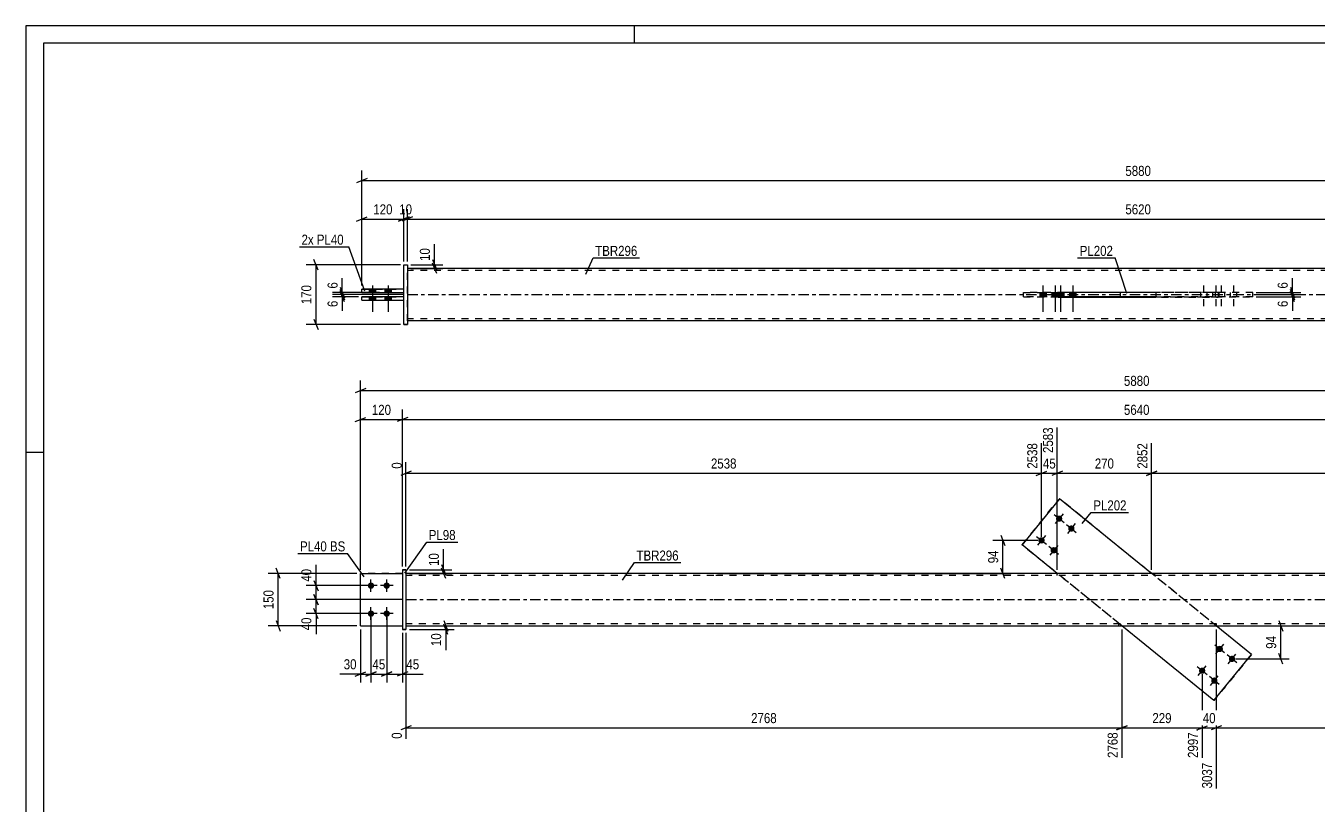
# Model space of a CAD drawing. Header units: millimetres. Extents: x 0 to 594, y 0 to 420.
# Drawn here: x 0 to 369.4, y 197.2 to 420 of the extents above; entities that cross this region are included whole.
import ezdxf

# ---------------------------------------------------------------- set-up
doc = ezdxf.new("R2010")
doc.units = ezdxf.units.MM
doc.linetypes.add('DXK_LINE_DOT2', pattern=[3.9198, 1.9599, -1.9599])
doc.linetypes.add('DXK_LINE_DOT3', pattern=[5.9187, 2.979, -0.9799, 0.9799, -0.9799])
doc.styles.add('Arial Narrow', font='ARIALN.TTF', dxfattribs={"height": 0.2})

# ---------------------------------------------------------------- blocks, each defined once
blk = doc.blocks.new('Unknown-580609117-1130')
at = {"color": 5, "linetype": 'Continuous'}
for p, q in [((594, 420), (0, 420)), ((0, 420), (0, 0)), ((174, 415), (174, 420)), ((589, 415), (5, 415)), ((5, 415), (5, 5)), ((5, 298), (0, 298))]:
    blk.add_line(p, q, dxfattribs=at)
blk = doc.blocks.new('Part-580609117-1689 - 1673')
at = {"color": 2, "linetype": 'Continuous'}
for p, q in [((295.46, 284.8), (284.75, 271.6)), ((295.46, 284.8), (295.46, 284.8)), ((321.77, 263.45), (295.46, 284.8)), ((294.8, 263.45), (284.75, 271.6)), ((284.75, 271.6), (284.75, 271.6)), ((339.59, 227.09), (313.28, 248.45)), ((350.3, 240.29), (340.26, 248.45)), ((339.59, 227.09), (350.3, 240.29)), ((350.3, 240.29), (350.3, 240.29)), ((339.59, 227.09), (339.59, 227.09))]:
    blk.add_line(p, q, dxfattribs=at)
at = {"color": 7, "linetype": 'DXK_LINE_DOT2'}
for p, q in [((284.75, 271.6), (295.46, 284.8)), ((350.3, 240.29), (295.46, 284.8)), ((339.59, 227.09), (284.75, 271.6)), ((313.28, 248.45), (294.8, 263.45)), ((340.26, 248.45), (321.77, 263.45)), ((350.3, 240.29), (339.59, 227.09))]:
    blk.add_line(p, q, dxfattribs=at)
blk = doc.blocks.new('Bolt-580609117-1681 - 1673')
at = {"linetype": 'Continuous'}
for points in [[(340.69, 241.14), (340.56, 241.27), (340.45, 241.43), (340.39, 241.61), (340.36, 241.79), (340.37, 241.98), (340.42, 242.16), (340.5, 242.33), (340.62, 242.48), (340.77, 242.59), (340.94, 242.68), (341.12, 242.73), (341.3, 242.74), (341.49, 242.71), (341.67, 242.64), (341.82, 242.54), (341.96, 242.41), (342.06, 242.25), (342.13, 242.07), (342.16, 241.89), (342.15, 241.7), (342.1, 241.52), (342.01, 241.35), (341.89, 241.2), (341.75, 241.08), (341.58, 241), (341.4, 240.95), (341.21, 240.94), (341.02, 240.97), (340.85, 241.04)], [(335.65, 234.93), (335.52, 235.06), (335.41, 235.22), (335.35, 235.4), (335.32, 235.58), (335.33, 235.77), (335.38, 235.95), (335.46, 236.12), (335.58, 236.26), (335.73, 236.38), (335.89, 236.47), (336.08, 236.52), (336.26, 236.53), (336.45, 236.5), (336.62, 236.43), (336.78, 236.33), (336.92, 236.19), (337.02, 236.04), (337.09, 235.86), (337.11, 235.67), (337.1, 235.49), (337.06, 235.3), (336.97, 235.14), (336.85, 234.99), (336.7, 234.87), (336.54, 234.79), (336.36, 234.74), (336.17, 234.73), (335.98, 234.76), (335.81, 234.83)], [(344.18, 238.3), (344.05, 238.44), (343.95, 238.6), (343.88, 238.77), (343.85, 238.96), (343.86, 239.15), (343.91, 239.33), (344, 239.49), (344.12, 239.64), (344.26, 239.76), (344.43, 239.84), (344.61, 239.89), (344.8, 239.9), (344.98, 239.87), (345.16, 239.81), (345.32, 239.7), (345.45, 239.57), (345.55, 239.41), (345.62, 239.24), (345.65, 239.05), (345.64, 238.86), (345.59, 238.68), (345.51, 238.51), (345.39, 238.37), (345.24, 238.25), (345.07, 238.16), (344.89, 238.11), (344.7, 238.1), (344.52, 238.13), (344.34, 238.2)], [(339.14, 232.09), (339.01, 232.23), (338.91, 232.38), (338.84, 232.56), (338.81, 232.75), (338.82, 232.93), (338.87, 233.12), (338.96, 233.28), (339.07, 233.43), (339.22, 233.55), (339.39, 233.63), (339.57, 233.68), (339.76, 233.69), (339.94, 233.66), (340.12, 233.59), (340.28, 233.49), (340.41, 233.36), (340.51, 233.2), (340.58, 233.02), (340.61, 232.84), (340.6, 232.65), (340.55, 232.47), (340.46, 232.3), (340.35, 232.15), (340.2, 232.04), (340.03, 231.95), (339.85, 231.9), (339.66, 231.89), (339.48, 231.92), (339.3, 231.99)]]:
    blk.add_hatch(color=1, dxfattribs=at).paths.add_polyline_path(points)
at = {"color": 1, "linetype": 'Continuous'}
for p, q in [((342.65, 240.71), (339.86, 242.97)), ((340.12, 240.44), (342.39, 243.24)), ((346.15, 237.87), (343.35, 240.14)), ((343.62, 237.61), (345.89, 240.4)), ((337.61, 234.49), (334.82, 236.76)), ((335.08, 234.23), (337.35, 237.03)), ((341.11, 231.66), (338.31, 233.93)), ((338.58, 231.39), (340.84, 234.19))]:
    blk.add_line(p, q, dxfattribs=at)
blk = doc.blocks.new('Bolt-580609117-1680 - 1673')
at = {"linetype": 'Continuous'}
for points in [[(295.91, 279.8), (296.04, 279.67), (296.14, 279.51), (296.21, 279.34), (296.24, 279.15), (296.23, 278.96), (296.18, 278.78), (296.1, 278.61), (295.98, 278.47), (295.83, 278.35), (295.66, 278.26), (295.48, 278.21), (295.29, 278.2), (295.11, 278.23), (294.93, 278.3), (294.77, 278.4), (294.64, 278.54), (294.54, 278.7), (294.47, 278.87), (294.44, 279.06), (294.45, 279.25), (294.5, 279.43), (294.59, 279.59), (294.71, 279.74), (294.85, 279.86), (295.02, 279.94), (295.2, 279.99), (295.39, 280), (295.57, 279.97), (295.75, 279.91)], [(299.4, 276.97), (299.53, 276.83), (299.64, 276.68), (299.7, 276.5), (299.73, 276.31), (299.72, 276.13), (299.67, 275.94), (299.59, 275.78), (299.47, 275.63), (299.32, 275.51), (299.16, 275.43), (298.97, 275.38), (298.79, 275.37), (298.6, 275.4), (298.43, 275.47), (298.27, 275.57), (298.13, 275.7), (298.03, 275.86), (297.97, 276.04), (297.94, 276.22), (297.95, 276.41), (297.99, 276.59), (298.08, 276.76), (298.2, 276.9), (298.35, 277.02), (298.51, 277.11), (298.7, 277.16), (298.88, 277.17), (299.07, 277.14), (299.24, 277.07)], [(290.87, 273.59), (291, 273.46), (291.1, 273.3), (291.17, 273.12), (291.2, 272.94), (291.19, 272.75), (291.14, 272.57), (291.05, 272.4), (290.94, 272.25), (290.79, 272.14), (290.62, 272.05), (290.44, 272), (290.25, 271.99), (290.07, 272.02), (289.89, 272.09), (289.73, 272.19), (289.6, 272.33), (289.5, 272.48), (289.43, 272.66), (289.4, 272.85), (289.41, 273.03), (289.46, 273.22), (289.55, 273.38), (289.66, 273.53), (289.81, 273.65), (289.98, 273.73), (290.16, 273.78), (290.35, 273.79), (290.53, 273.76), (290.71, 273.69)], [(294.36, 270.75), (294.49, 270.62), (294.6, 270.46), (294.66, 270.29), (294.69, 270.1), (294.68, 269.91), (294.63, 269.73), (294.55, 269.57), (294.43, 269.42), (294.28, 269.3), (294.12, 269.22), (293.93, 269.17), (293.75, 269.16), (293.56, 269.19), (293.38, 269.25), (293.23, 269.36), (293.09, 269.49), (292.99, 269.65), (292.92, 269.82), (292.89, 270.01), (292.9, 270.2), (292.95, 270.38), (293.04, 270.55), (293.16, 270.69), (293.3, 270.81), (293.47, 270.9), (293.65, 270.95), (293.84, 270.95), (294.03, 270.93), (294.2, 270.86)]]:
    blk.add_hatch(color=1, dxfattribs=at).paths.add_polyline_path(points)
at = {"color": 1, "linetype": 'Continuous'}
for p, q in [((293.94, 280.24), (296.74, 277.97)), ((296.48, 280.5), (294.21, 277.71)), ((297.44, 277.4), (300.23, 275.13)), ((299.97, 277.67), (297.7, 274.87)), ((288.9, 274.03), (291.7, 271.76)), ((291.43, 274.29), (289.17, 271.49)), ((292.4, 271.19), (295.19, 268.92)), ((294.93, 271.45), (292.66, 268.66))]:
    blk.add_line(p, q, dxfattribs=at)
blk = doc.blocks.new('Bolt-580609117-1683 - 1673')
at = {"linetype": 'Continuous'}
for points in [[(98.65, 259.05), (98.46, 259.07), (98.28, 259.13), (98.12, 259.22), (97.98, 259.35), (97.87, 259.5), (97.79, 259.67), (97.75, 259.85), (97.75, 260.04), (97.79, 260.23), (97.87, 260.4), (97.98, 260.55), (98.12, 260.68), (98.28, 260.77), (98.46, 260.83), (98.65, 260.85), (98.83, 260.83), (99.01, 260.77), (99.18, 260.68), (99.31, 260.55), (99.43, 260.4), (99.5, 260.23), (99.54, 260.04), (99.54, 259.85), (99.5, 259.67), (99.43, 259.5), (99.31, 259.35), (99.18, 259.22), (99.01, 259.13), (98.83, 259.07)], [(103.15, 259.05), (102.96, 259.07), (102.78, 259.13), (102.62, 259.22), (102.48, 259.35), (102.37, 259.5), (102.29, 259.67), (102.25, 259.85), (102.25, 260.04), (102.29, 260.23), (102.37, 260.4), (102.48, 260.55), (102.62, 260.68), (102.78, 260.77), (102.96, 260.83), (103.15, 260.85), (103.33, 260.83), (103.51, 260.77), (103.68, 260.68), (103.81, 260.55), (103.93, 260.4), (104, 260.23), (104.04, 260.04), (104.04, 259.85), (104, 259.67), (103.93, 259.5), (103.81, 259.35), (103.68, 259.22), (103.51, 259.13), (103.33, 259.07)], [(98.65, 251.05), (98.46, 251.07), (98.28, 251.13), (98.12, 251.22), (97.98, 251.35), (97.87, 251.5), (97.79, 251.67), (97.75, 251.85), (97.75, 252.04), (97.79, 252.23), (97.87, 252.4), (97.98, 252.55), (98.12, 252.68), (98.28, 252.77), (98.46, 252.83), (98.65, 252.85), (98.83, 252.83), (99.01, 252.77), (99.18, 252.68), (99.31, 252.55), (99.43, 252.4), (99.5, 252.23), (99.54, 252.04), (99.54, 251.85), (99.5, 251.67), (99.43, 251.5), (99.31, 251.35), (99.18, 251.22), (99.01, 251.13), (98.83, 251.07)], [(103.15, 251.05), (102.96, 251.07), (102.78, 251.13), (102.62, 251.22), (102.48, 251.35), (102.37, 251.5), (102.29, 251.67), (102.25, 251.85), (102.25, 252.04), (102.29, 252.23), (102.37, 252.4), (102.48, 252.55), (102.62, 252.68), (102.78, 252.77), (102.96, 252.83), (103.15, 252.85), (103.33, 252.83), (103.51, 252.77), (103.68, 252.68), (103.81, 252.55), (103.93, 252.4), (104, 252.23), (104.04, 252.04), (104.04, 251.85), (104, 251.67), (103.93, 251.5), (103.81, 251.35), (103.68, 251.22), (103.51, 251.13), (103.33, 251.07)]]:
    blk.add_hatch(color=1, dxfattribs=at).paths.add_polyline_path(points)
at = {"color": 1, "linetype": 'Continuous'}
for p, q in [((100.45, 259.95), (96.85, 259.95)), ((98.65, 258.15), (98.65, 261.75)), ((104.95, 259.95), (101.35, 259.95)), ((103.15, 258.15), (103.15, 261.75)), ((100.45, 251.95), (96.85, 251.95)), ((98.65, 250.15), (98.65, 253.75)), ((104.95, 251.95), (101.35, 251.95)), ((103.15, 250.15), (103.15, 253.75))]:
    blk.add_line(p, q, dxfattribs=at)
blk = doc.blocks.new('Part-580609117-1694 - 1673')
at = {"color": 2, "linetype": 'Continuous'}
for p, q in [((108.65, 264.45), (107.65, 264.45)), ((107.65, 264.45), (107.65, 247.45)), ((108.65, 264.45), (108.65, 264.45)), ((108.65, 264.45), (108.65, 247.45)), ((107.65, 247.45), (108.65, 247.45))]:
    blk.add_line(p, q, dxfattribs=at)
at = {"color": 7, "linetype": 'DXK_LINE_DOT2'}
for p, q in [((107.65, 264.45), (108.65, 264.45)), ((108.65, 247.45), (107.65, 247.45))]:
    blk.add_line(p, q, dxfattribs=at)
blk = doc.blocks.new('Part-580609117-1704 - 1673')
at = {"color": 2, "linetype": 'Continuous'}
for p, q in [((196.65, 263.45), (108.65, 263.45)), ((438.3, 263.45), (196.75, 263.45)), ((108.65, 248.45), (196.65, 248.45)), ((196.75, 248.45), (438.3, 248.45))]:
    blk.add_line(p, q, dxfattribs=at)
at = {"color": 7, "linetype": 'DXK_LINE_DOT2'}
for p, q in [((108.65, 263.45), (108.65, 248.45)), ((196.65, 262.85), (108.65, 262.85)), ((438.3, 262.85), (196.75, 262.85)), ((294.7, 263.45), (294.7, 262.85)), ((322.61, 263.45), (322.61, 262.85)), ((196.65, 249.05), (108.65, 249.05)), ((438.3, 249.05), (196.75, 249.05)), ((312.44, 248.45), (312.44, 249.05)), ((340.36, 248.45), (340.36, 249.05))]:
    blk.add_line(p, q, dxfattribs=at)
at = {"color": 7, "linetype": 'DXK_LINE_DOT3'}
for p, q in [((108.65, 255.95), (196.65, 255.95)), ((196.75, 255.95), (438.3, 255.95))]:
    blk.add_line(p, q, dxfattribs=at)
blk = doc.blocks.new('Part-580609117-1720 - 1673')
at = {"color": 2, "linetype": 'Continuous'}
for p, q in [((95.65, 248.45), (95.65, 263.45)), ((95.65, 263.45), (107.65, 263.45)), ((95.65, 248.45), (95.65, 248.45)), ((95.65, 248.45), (107.65, 248.45))]:
    blk.add_line(p, q, dxfattribs=at)
at = {"color": 7, "linetype": 'DXK_LINE_DOT2'}
for p, q in [((107.65, 263.45), (95.65, 263.45)), ((107.65, 263.45), (107.65, 248.45)), ((95.65, 248.45), (95.65, 248.45)), ((95.65, 248.45), (107.65, 248.45)), ((107.65, 248.45), (107.65, 248.45))]:
    blk.add_line(p, q, dxfattribs=at)
blk = doc.blocks.new('Part-580609117-1725 - 1673')
at = {"color": 7, "linetype": 'DXK_LINE_DOT2'}
for p, q in [((95.65, 248.45), (95.65, 263.45)), ((95.65, 263.45), (107.65, 263.45)), ((107.65, 263.45), (95.65, 263.45)), ((107.65, 263.45), (107.65, 248.45)), ((95.65, 248.45), (95.65, 248.45)), ((95.65, 248.45), (107.65, 248.45)), ((95.65, 248.45), (107.65, 248.45)), ((107.65, 248.45), (107.65, 248.45))]:
    blk.add_line(p, q, dxfattribs=at)
blk = doc.blocks.new('Part-580609117-1418 - 1367')
at = {"color": 2, "linetype": 'Continuous'}
for p, q in [((96.05, 341.55), (96.05, 342.55)), ((108.05, 342.55), (96.05, 342.55)), ((96.05, 341.55), (96.05, 341.55)), ((96.05, 341.55), (108.05, 341.55))]:
    blk.add_line(p, q, dxfattribs=at)
at = {"color": 7, "linetype": 'DXK_LINE_DOT2'}
for p, q in [((96.05, 342.55), (108.05, 342.55)), ((96.05, 341.55), (108.05, 341.55)), ((108.05, 341.55), (108.05, 342.55))]:
    blk.add_line(p, q, dxfattribs=at)
blk = doc.blocks.new('Bolt-580609117-1370 - 1367')
at = {"linetype": 'Continuous'}
for points in [[(98.15, 343.75), (99.95, 343.75), (99.95, 344.75), (98.15, 344.75)], [(98.15, 343.75), (99.95, 343.75), (99.95, 344.75), (98.15, 344.75)], [(102.65, 343.75), (104.45, 343.75), (104.45, 344.75), (102.65, 344.75)], [(102.65, 343.75), (104.45, 343.75), (104.45, 344.75), (102.65, 344.75)], [(98.15, 341.55), (99.95, 341.55), (99.95, 342.55), (98.15, 342.55)], [(98.15, 341.55), (99.95, 341.55), (99.95, 342.55), (98.15, 342.55)], [(102.65, 341.55), (104.45, 341.55), (104.45, 342.55), (102.65, 342.55)], [(102.65, 341.55), (104.45, 341.55), (104.45, 342.55), (102.65, 342.55)]]:
    blk.add_hatch(color=1, dxfattribs=at).paths.add_polyline_path(points)
at = {"color": 1, "linetype": 'Continuous'}
for p, q in [((98.15, 344.75), (98.15, 343.75)), ((98.15, 344.75), (98.15, 343.75)), ((99.05, 345.75), (99.05, 338.25)), ((99.05, 345.75), (99.05, 338.25)), ((99.95, 344.75), (99.95, 343.75)), ((99.95, 344.75), (99.95, 343.75)), ((102.65, 344.75), (102.65, 343.75)), ((102.65, 344.75), (102.65, 343.75)), ((103.55, 345.75), (103.55, 338.25)), ((103.55, 345.75), (103.55, 338.25)), ((104.45, 344.75), (104.45, 343.75)), ((104.45, 344.75), (104.45, 343.75)), ((98.15, 342.55), (98.15, 341.55)), ((98.15, 342.55), (98.15, 341.55)), ((99.95, 342.55), (99.95, 341.55)), ((99.95, 342.55), (99.95, 341.55)), ((102.65, 342.55), (102.65, 341.55)), ((102.65, 342.55), (102.65, 341.55)), ((104.45, 342.55), (104.45, 341.55)), ((104.45, 342.55), (104.45, 341.55))]:
    blk.add_line(p, q, dxfattribs=at)
blk = doc.blocks.new('Bolt-580609117-1435 - 1367')
at = {"color": 1, "linetype": 'DXK_LINE_DOT2'}
for p, q in [((335.72, 343.75), (335.72, 342.55)), ((336.62, 345.75), (336.62, 338.25)), ((337.52, 343.75), (337.52, 342.55)), ((339.22, 343.75), (339.22, 342.55)), ((340.12, 345.75), (340.12, 338.25)), ((340.77, 343.75), (340.77, 342.55)), ((341.02, 343.75), (341.02, 342.55)), ((341.67, 345.75), (341.67, 338.25)), ((342.57, 343.75), (342.57, 342.55)), ((344.26, 343.75), (344.26, 342.55)), ((345.16, 345.75), (345.16, 338.25)), ((346.06, 343.75), (346.06, 342.55))]:
    blk.add_line(p, q, dxfattribs=at)
blk = doc.blocks.new('Part-580609117-1456 - 1367')
at = {"color": 2, "linetype": 'Continuous'}
for p, q in [((197.05, 350.65), (109.05, 350.65)), ((438.71, 350.65), (197.15, 350.65)), ((295.1, 343.76), (295.1, 343.85)), ((295.1, 343.85), (295.1, 343.85)), ((295.1, 343.85), (323.02, 343.85)), ((312.85, 343.75), (312.85, 343.85)), ((323.02, 343.85), (323.02, 342.45)), ((295.1, 342.56), (295.1, 342.45)), ((295.1, 342.45), (323.02, 342.45)), ((312.85, 342.45), (312.85, 342.55)), ((197.05, 335.65), (109.05, 335.65)), ((438.71, 335.65), (197.15, 335.65))]:
    blk.add_line(p, q, dxfattribs=at)
at = {"color": 7, "linetype": 'DXK_LINE_DOT2'}
for p, q in [((109.05, 335.65), (109.05, 350.65)), ((197.05, 350.05), (109.05, 350.05)), ((438.71, 350.05), (197.15, 350.05)), ((295.1, 342.56), (295.1, 343.85)), ((295.1, 343.85), (323.02, 343.85)), ((312.85, 343.85), (340.76, 343.85)), ((312.85, 343.85), (312.85, 343.85)), ((312.85, 343.85), (340.76, 343.85)), ((312.85, 343.75), (312.85, 343.85)), ((312.85, 342.55), (312.85, 343.75)), ((340.76, 343.85), (340.76, 342.45)), ((295.1, 342.45), (323.02, 342.45)), ((312.85, 342.45), (312.85, 342.45)), ((312.85, 342.45), (312.85, 342.45)), ((340.76, 342.45), (312.85, 342.45)), ((312.85, 342.45), (340.76, 342.45)), ((197.05, 336.25), (109.05, 336.25)), ((438.71, 336.25), (197.15, 336.25))]:
    blk.add_line(p, q, dxfattribs=at)
at = {"color": 7, "linetype": 'DXK_LINE_DOT3'}
for p, q in [((109.05, 343.15), (197.05, 343.15)), ((197.15, 343.15), (438.71, 343.15))]:
    blk.add_line(p, q, dxfattribs=at)
blk = doc.blocks.new('Part-580609117-1413 - 1367')
at = {"color": 2, "linetype": 'Continuous'}
for p, q in [((96.05, 343.75), (96.05, 344.75)), ((108.05, 344.75), (96.05, 344.75)), ((96.05, 343.75), (96.05, 343.75)), ((96.05, 343.75), (108.05, 343.75))]:
    blk.add_line(p, q, dxfattribs=at)
at = {"color": 7, "linetype": 'DXK_LINE_DOT2'}
for p, q in [((96.05, 344.75), (108.05, 344.75)), ((96.05, 343.75), (108.05, 343.75)), ((108.05, 343.75), (108.05, 344.75))]:
    blk.add_line(p, q, dxfattribs=at)
blk = doc.blocks.new('Part-580609117-1397 - 1367')
at = {"color": 7, "linetype": 'DXK_LINE_DOT2'}
for p, q in [((285.15, 343.75), (295.87, 343.76)), ((340, 343.75), (285.15, 343.75)), ((350.71, 343.75), (323.02, 343.75)), ((340, 342.55), (340, 343.75)), ((350.71, 343.75), (340, 343.75)), ((350.71, 342.55), (350.71, 343.75)), ((295.87, 342.56), (285.15, 342.55)), ((285.15, 342.55), (340, 342.55)), ((350.71, 342.55), (323.02, 342.55)), ((340, 342.55), (350.71, 342.55))]:
    blk.add_line(p, q, dxfattribs=at)
at = {"color": 2, "linetype": 'Continuous'}
for p, q in [((285.15, 342.55), (285.15, 343.75)), ((295.87, 342.56), (295.87, 343.76)), ((323.02, 343.75), (295.87, 343.76)), ((323.02, 342.55), (295.87, 342.56))]:
    blk.add_line(p, q, dxfattribs=at)
blk = doc.blocks.new('Part-580609117-1398 - 1367')
at = {"color": 2, "linetype": 'Continuous'}
for p, q in [((108.05, 351.65), (109.05, 351.65)), ((108.05, 334.65), (108.05, 351.65)), ((109.05, 351.65), (109.05, 351.65)), ((109.05, 351.65), (109.05, 334.65)), ((109.05, 334.65), (108.05, 334.65)), ((108.05, 334.65), (108.05, 334.65))]:
    blk.add_line(p, q, dxfattribs=at)
at = {"color": 7, "linetype": 'DXK_LINE_DOT2'}
for p, q in [((108.05, 351.65), (109.05, 351.65)), ((108.05, 334.65), (109.05, 334.65)), ((108.05, 334.65), (108.05, 334.65))]:
    blk.add_line(p, q, dxfattribs=at)
blk = doc.blocks.new('Bolt-580609117-1436 - 1367')
at = {"linetype": 'Continuous'}
for points in [[(291.61, 343.75), (289.81, 343.75), (289.81, 342.55), (291.61, 342.55)], [(295.1, 343.75), (293.3, 343.75), (293.3, 342.55), (295.1, 342.55)], [(296.65, 343.75), (294.85, 343.75), (294.85, 342.55), (296.65, 342.55)], [(300.14, 343.75), (298.34, 343.75), (298.34, 342.55), (300.14, 342.55)]]:
    blk.add_hatch(color=1, dxfattribs=at).paths.add_polyline_path(points)
at = {"color": 1, "linetype": 'Continuous'}
for p, q in [((289.81, 343.75), (289.81, 342.55)), ((290.71, 345.75), (290.71, 338.25)), ((291.61, 343.75), (291.61, 342.55)), ((293.3, 343.75), (293.3, 342.55)), ((294.2, 345.75), (294.2, 338.25)), ((294.85, 343.75), (294.85, 342.55)), ((295.1, 343.75), (295.1, 342.55)), ((295.75, 345.75), (295.75, 338.25)), ((296.65, 343.75), (296.65, 342.55)), ((298.34, 343.75), (298.34, 342.55)), ((299.24, 345.75), (299.24, 338.25)), ((300.14, 343.75), (300.14, 342.55))]:
    blk.add_line(p, q, dxfattribs=at)
blk = doc.blocks.new('StraightDimension-580609117-1850 - 1673')
at = {"color": 7, "linetype": 'Continuous'}
for p, q in [((313.28, 247.45), (313.28, 210.69)), ((336.22, 234.63), (336.22, 210.69)), ((314.78, 219.9), (311.78, 218.7)), ((313.28, 219.3), (336.22, 219.3)), ((334.72, 218.7), (337.72, 219.9))]:
    blk.add_line(p, q, dxfattribs=at)
at = {"color": 0}
blk.add_wipeout([(328.09, 220.05), (328.09, 224.25), (321.4, 224.25), (321.4, 220.05)], dxfattribs=at)
at = {"color": 0, "linetype": 'Continuous'}
blk.add_wipeout([(335.62, 218.6), (331.42, 218.6), (331.42, 210.08), (335.62, 210.08)], dxfattribs=at)
at = {"color": 3, "style": 'Arial Narrow'}
blk.add_text('229', height=2.863, dxfattribs=at).set_placement((322, 220.65))
at = {"color": 3, "linetype": 'Continuous', "style": 'Arial Narrow'}
blk.add_text('2997', height=2.863, rotation=90.0002, dxfattribs=at).set_placement((335.02, 210.69))
blk = doc.blocks.new('StraightDimension-580609117-1792 - 1673')
at = {"color": 7, "linetype": 'Continuous'}
for p, q in [((294.8, 264.45), (294.8, 305.2)), ((290.3, 273.89), (290.3, 300.7)), ((288.8, 291.48), (291.8, 292.68)), ((290.3, 292.08), (294.8, 292.08)), ((296.3, 292.68), (293.3, 291.48))]:
    blk.add_line(p, q, dxfattribs=at)
at = {"color": 0}
blk.add_wipeout([(294.98, 292.83), (294.98, 297.03), (290.12, 297.03), (290.12, 292.83)], dxfattribs=at)
at = {"color": 0, "linetype": 'Continuous'}
blk.add_wipeout([(294.2, 305.8), (290, 305.8), (290, 297.28), (294.2, 297.28)], dxfattribs=at)
at = {"color": 3, "linetype": 'Continuous', "style": 'Arial Narrow'}
blk.add_text('2583', height=2.863, rotation=90.0002, dxfattribs=at).set_placement((293.6, 297.88))
at = {"color": 3, "style": 'Arial Narrow'}
blk.add_text('45', height=2.863, dxfattribs=at).set_placement((290.72, 293.43))
blk = doc.blocks.new('StraightDimension-580609117-1823 - 1673')
at = {"color": 7, "linetype": 'Continuous'}
for p, q in [((98.65, 250.95), (98.65, 232.28)), ((103.15, 250.95), (103.15, 232.28)), ((97.15, 234.08), (100.15, 235.28)), ((98.65, 234.68), (103.15, 234.68)), ((104.65, 235.28), (101.65, 234.08))]:
    blk.add_line(p, q, dxfattribs=at)
at = {"color": 0}
blk.add_wipeout([(103.32, 235.43), (103.32, 239.63), (98.47, 239.63), (98.47, 235.43)], dxfattribs=at)
at = {"color": 3, "style": 'Arial Narrow'}
blk.add_text('45', height=2.863, dxfattribs=at).set_placement((99.07, 236.03))
blk = doc.blocks.new('StraightDimension-580609117-1746 - 1673')
at = {"color": 7, "linetype": 'Continuous'}
for p, q in [((95.65, 264.45), (95.65, 318.57)), ((97.15, 316.32), (94.15, 315.12)), ((95.65, 315.72), (539.4, 315.72))]:
    blk.add_line(p, q, dxfattribs=at)
at = {"color": 0}
blk.add_wipeout([(321.78, 316.47), (321.78, 320.67), (313.27, 320.67), (313.27, 316.47)], dxfattribs=at)
at = {"color": 3, "style": 'Arial Narrow'}
blk.add_text('5880', height=2.863, dxfattribs=at).set_placement((313.87, 317.07))
blk = doc.blocks.new('StraightDimension-580609117-1806 - 1673')
at = {"color": 7, "linetype": 'Continuous'}
for p, q in [((290.3, 273.89), (290.3, 300.7)), ((110.15, 292.68), (107.15, 291.48)), ((108.65, 265.45), (108.65, 295.21)), ((108.65, 292.08), (290.3, 292.08)), ((288.8, 291.48), (291.8, 292.68))]:
    blk.add_line(p, q, dxfattribs=at)
at = {"color": 0, "linetype": 'Continuous'}
for points in [[(289.7, 301.3), (285.5, 301.3), (285.5, 292.78), (289.7, 292.78)], [(108.05, 295.81), (103.85, 295.81), (103.85, 292.78), (108.05, 292.78)]]:
    blk.add_wipeout(points, dxfattribs=at)
at = {"color": 0}
blk.add_wipeout([(203.73, 292.83), (203.73, 297.03), (195.22, 297.03), (195.22, 292.83)], dxfattribs=at)
at = {"color": 3, "linetype": 'Continuous', "style": 'Arial Narrow'}
for s, height, p in [('2538', 2.863, (289.1, 293.38)), ('0', 2.86, (107.45, 293.38))]:
    blk.add_text(s, height=height, rotation=90.0002, dxfattribs=at).set_placement(p)
at = {"color": 3, "style": 'Arial Narrow'}
blk.add_text('2538', height=2.863, dxfattribs=at).set_placement((195.82, 293.43))
blk = doc.blocks.new('StraightDimension-580609117-1891 - 1673')
at = {"color": 7, "linetype": 'Continuous'}
for p, q in [((109.65, 248.45), (122.45, 248.45)), ((119.45, 249.95), (120.65, 246.95)), ((120.65, 245.95), (119.45, 248.95)), ((120.05, 247.45), (120.05, 248.45)), ((109.65, 247.45), (122.45, 247.45))]:
    blk.add_line(p, q, dxfattribs=at)
at = {"color": 0}
blk.add_wipeout([(119.3, 246.92), (115.1, 246.92), (115.1, 242.07), (119.3, 242.07)], dxfattribs=at)
at = {"color": 7, "linetype": 'Continuous'}
blk.add_line((120.05, 247.45), (120.05, 241.54), dxfattribs=at)
blk.add_line((120.05, 247.45), (120.05, 241.54), dxfattribs=at)
at = {"color": 3, "style": 'Arial Narrow'}
blk.add_text('10', height=2.863, rotation=90.0002, dxfattribs=at).set_placement((118.7, 242.67))
blk = doc.blocks.new('StraightDimension-580609117-1830 - 1673')
at = {"color": 7, "linetype": 'Continuous'}
for p, q in [((103.15, 250.95), (103.15, 232.28)), ((107.65, 246.45), (107.65, 232.28)), ((101.65, 234.08), (104.65, 235.28)), ((103.15, 234.68), (107.65, 234.68)), ((109.15, 235.28), (106.15, 234.08))]:
    blk.add_line(p, q, dxfattribs=at)
at = {"color": 0}
blk.add_wipeout([(113.03, 235.43), (113.03, 239.63), (108.17, 239.63), (108.17, 235.43)], dxfattribs=at)
at = {"color": 7, "linetype": 'Continuous'}
blk.add_line((107.65, 234.68), (113.55, 234.68), dxfattribs=at)
blk.add_line((107.65, 234.68), (113.55, 234.68), dxfattribs=at)
at = {"color": 3, "style": 'Arial Narrow'}
blk.add_text('45', height=2.863, dxfattribs=at).set_placement((108.77, 236.03))
blk = doc.blocks.new('StraightDimension-580609117-1878 - 1673')
at = {"color": 7, "linetype": 'Continuous'}
for p, q in [((340.26, 247.45), (340.26, 201.99)), ((526.4, 246.45), (526.4, 210.69)), ((341.76, 219.9), (338.76, 218.7)), ((340.26, 219.3), (526.4, 219.3)), ((524.9, 218.7), (527.9, 219.9))]:
    blk.add_line(p, q, dxfattribs=at)
at = {"color": 0}
blk.add_wipeout([(437.59, 220.05), (437.59, 224.25), (429.07, 224.25), (429.07, 220.05)], dxfattribs=at)
at = {"color": 0, "linetype": 'Continuous'}
blk.add_wipeout([(525.8, 218.6), (521.6, 218.6), (521.6, 210.08), (525.8, 210.08)], dxfattribs=at)
at = {"color": 3, "style": 'Arial Narrow'}
blk.add_text('2583', height=2.863, dxfattribs=at).set_placement((429.67, 220.65))
at = {"color": 3, "linetype": 'Continuous', "style": 'Arial Narrow'}
blk.add_text('5620', height=2.863, rotation=90.0002, dxfattribs=at).set_placement((525.2, 210.69))
blk = doc.blocks.new('StraightDimension-580609117-1735 - 1673')
at = {"color": 7, "linetype": 'Continuous'}
for p, q in [((278.67, 274.39), (279.87, 271.39)), ((289.3, 272.89), (276.42, 272.89)), ((279.27, 263.45), (279.27, 272.89)), ((197.74, 263.45), (281.67, 263.45)), ((279.87, 261.95), (278.67, 264.95))]:
    blk.add_line(p, q, dxfattribs=at)
at = {"color": 0}
blk.add_wipeout([(278.52, 270.6), (274.32, 270.6), (274.32, 265.74), (278.52, 265.74)], dxfattribs=at)
at = {"color": 3, "style": 'Arial Narrow'}
blk.add_text('94', height=2.863, rotation=90.0002, dxfattribs=at).set_placement((277.92, 266.34))
blk = doc.blocks.new('StraightDimension-580609117-1760 - 1673')
at = {"color": 7, "linetype": 'Continuous'}
for p, q in [((321.77, 264.45), (321.77, 300.7)), ((526.4, 265.45), (526.4, 300.7)), ((323.27, 292.68), (320.27, 291.48)), ((321.77, 292.08), (526.4, 292.08)), ((524.9, 291.48), (527.9, 292.68))]:
    blk.add_line(p, q, dxfattribs=at)
at = {"color": 0, "linetype": 'Continuous'}
blk.add_wipeout([(525.8, 301.3), (521.6, 301.3), (521.6, 292.78), (525.8, 292.78)], dxfattribs=at)
at = {"color": 0}
blk.add_wipeout([(428.34, 292.83), (428.34, 297.03), (419.83, 297.03), (419.83, 292.83)], dxfattribs=at)
at = {"color": 3, "linetype": 'Continuous', "style": 'Arial Narrow'}
blk.add_text('5620', height=2.863, rotation=90.0002, dxfattribs=at).set_placement((525.2, 293.38))
at = {"color": 3, "style": 'Arial Narrow'}
blk.add_text('2768', height=2.863, dxfattribs=at).set_placement((420.43, 293.43))
blk = doc.blocks.new('StraightDimension-580609117-2050 - 1673')
at = {"color": 7, "linetype": 'Continuous'}
for p, q in [((109.15, 308.03), (106.15, 306.83)), ((107.65, 265.45), (107.65, 310.28)), ((107.65, 307.43), (527.4, 307.43))]:
    blk.add_line(p, q, dxfattribs=at)
at = {"color": 0}
blk.add_wipeout([(321.78, 308.18), (321.78, 312.38), (313.27, 312.38), (313.27, 308.18)], dxfattribs=at)
at = {"color": 3, "style": 'Arial Narrow'}
blk.add_text('5640', height=2.863, dxfattribs=at).set_placement((313.87, 308.78))
blk = doc.blocks.new('StraightDimension-580609117-1772 - 1673')
at = {"color": 7, "linetype": 'Continuous'}
for p, q in [((294.8, 264.45), (294.8, 305.2)), ((321.77, 264.45), (321.77, 300.7)), ((296.3, 292.68), (293.3, 291.48)), ((294.8, 292.08), (321.77, 292.08)), ((320.27, 291.48), (323.27, 292.68))]:
    blk.add_line(p, q, dxfattribs=at)
at = {"color": 0, "linetype": 'Continuous'}
blk.add_wipeout([(321.17, 301.3), (316.97, 301.3), (316.97, 292.78), (321.17, 292.78)], dxfattribs=at)
at = {"color": 0}
blk.add_wipeout([(311.63, 292.83), (311.63, 297.03), (304.94, 297.03), (304.94, 292.83)], dxfattribs=at)
at = {"color": 3, "linetype": 'Continuous', "style": 'Arial Narrow'}
blk.add_text('2852', height=2.863, rotation=90.0002, dxfattribs=at).set_placement((320.57, 293.38))
at = {"color": 3, "style": 'Arial Narrow'}
blk.add_text('270', height=2.863, dxfattribs=at).set_placement((305.54, 293.43))
blk = doc.blocks.new('StraightDimension-580609117-1813 - 1673')
at = {"color": 7, "linetype": 'Continuous'}
for p, q in [((98.65, 250.95), (98.65, 232.28)), ((95.65, 247.45), (95.65, 232.28)), ((94.15, 234.08), (97.15, 235.28)), ((95.65, 234.68), (98.65, 234.68)), ((100.15, 235.28), (97.15, 234.08))]:
    blk.add_line(p, q, dxfattribs=at)
at = {"color": 0}
blk.add_wipeout([(95.12, 235.43), (95.12, 239.63), (90.26, 239.63), (90.26, 235.43)], dxfattribs=at)
at = {"color": 7, "linetype": 'Continuous'}
blk.add_line((95.65, 234.68), (89.74, 234.68), dxfattribs=at)
blk.add_line((95.65, 234.68), (89.74, 234.68), dxfattribs=at)
at = {"color": 3, "style": 'Arial Narrow'}
blk.add_text('30', height=2.863, dxfattribs=at).set_placement((90.86, 236.03))
blk = doc.blocks.new('StraightDimension-580609117-1838 - 1673')
at = {"color": 7, "linetype": 'Continuous'}
for p, q in [((108.65, 246.45), (108.65, 216.17)), ((313.28, 247.45), (313.28, 210.69)), ((110.15, 219.9), (107.15, 218.7)), ((108.65, 219.3), (313.28, 219.3)), ((311.78, 218.7), (314.78, 219.9))]:
    blk.add_line(p, q, dxfattribs=at)
at = {"color": 0}
blk.add_wipeout([(215.22, 220.05), (215.22, 224.25), (206.71, 224.25), (206.71, 220.05)], dxfattribs=at)
at = {"color": 0, "linetype": 'Continuous'}
for points in [[(108.05, 218.6), (103.85, 218.6), (103.85, 215.57), (108.05, 215.57)], [(312.68, 218.6), (308.48, 218.6), (308.48, 210.08), (312.68, 210.08)]]:
    blk.add_wipeout(points, dxfattribs=at)
at = {"color": 3, "style": 'Arial Narrow'}
blk.add_text('2768', height=2.863, dxfattribs=at).set_placement((207.31, 220.65))
at = {"color": 3, "linetype": 'Continuous', "style": 'Arial Narrow'}
for s, height, p in [('0', 2.86, (107.45, 216.17)), ('2768', 2.863, (312.08, 210.69))]:
    blk.add_text(s, height=height, rotation=90.0002, dxfattribs=at).set_placement(p)
blk = doc.blocks.new('StraightDimension-580609117-1864 - 1673')
at = {"color": 7, "linetype": 'Continuous'}
for p, q in [((340.26, 247.45), (340.26, 201.99)), ((336.22, 234.63), (336.22, 210.69)), ((334.72, 218.7), (337.72, 219.9)), ((336.22, 219.3), (340.26, 219.3)), ((341.76, 219.9), (338.76, 218.7))]:
    blk.add_line(p, q, dxfattribs=at)
at = {"color": 0}
blk.add_wipeout([(340.66, 220.05), (340.66, 224.25), (335.81, 224.25), (335.81, 220.05)], dxfattribs=at)
at = {"color": 0, "linetype": 'Continuous'}
blk.add_wipeout([(339.66, 209.9), (335.46, 209.9), (335.46, 201.38), (339.66, 201.38)], dxfattribs=at)
at = {"color": 3, "style": 'Arial Narrow'}
blk.add_text('40', height=2.863, dxfattribs=at).set_placement((336.41, 220.65))
at = {"color": 3, "linetype": 'Continuous', "style": 'Arial Narrow'}
blk.add_text('3037', height=2.863, rotation=90.0002, dxfattribs=at).set_placement((339.06, 201.99))
blk = doc.blocks.new('StraightDimension-580609117-2057 - 1673')
at = {"color": 7, "linetype": 'Continuous'}
for p, q in [((94.15, 306.83), (97.15, 308.03)), ((95.65, 264.45), (95.65, 310.28)), ((95.65, 307.43), (107.65, 307.43)), ((109.15, 308.03), (106.15, 306.83)), ((107.65, 265.45), (107.65, 310.28))]:
    blk.add_line(p, q, dxfattribs=at)
at = {"color": 0}
blk.add_wipeout([(104.99, 308.18), (104.99, 312.38), (98.3, 312.38), (98.3, 308.18)], dxfattribs=at)
at = {"color": 3, "style": 'Arial Narrow'}
blk.add_text('120', height=2.863, dxfattribs=at).set_placement((98.9, 308.78))
blk = doc.blocks.new('StraightDimension-580609117-1900 - 1673')
at = {"color": 7, "linetype": 'Continuous'}
for p, q in [((109.65, 264.45), (121.8, 264.45)), ((109.65, 263.45), (121.8, 263.45)), ((118.8, 265.95), (120, 262.95)), ((120, 261.95), (118.8, 264.95)), ((119.4, 263.45), (119.4, 264.45))]:
    blk.add_line(p, q, dxfattribs=at)
at = {"color": 0}
blk.add_wipeout([(118.65, 269.83), (114.45, 269.83), (114.45, 264.97), (118.65, 264.97)], dxfattribs=at)
at = {"color": 7, "linetype": 'Continuous'}
blk.add_line((119.4, 264.45), (119.4, 270.35), dxfattribs=at)
blk.add_line((119.4, 264.45), (119.4, 270.35), dxfattribs=at)
at = {"color": 3, "style": 'Arial Narrow'}
blk.add_text('10', height=2.863, rotation=90.0002, dxfattribs=at).set_placement((118.05, 265.57))
blk = doc.blocks.new('StraightDimension-580609117-1909 - 1673')
at = {"color": 7, "linetype": 'Continuous'}
for p, q in [((97.65, 259.95), (80.1, 259.95)), ((82.35, 261.45), (83.55, 258.45)), ((82.95, 255.95), (82.95, 259.95)), ((107.65, 255.95), (80.1, 255.95)), ((83.55, 254.45), (82.35, 257.45))]:
    blk.add_line(p, q, dxfattribs=at)
at = {"color": 0}
blk.add_wipeout([(82.2, 265.33), (78, 265.33), (78, 260.47), (82.2, 260.47)], dxfattribs=at)
at = {"color": 7, "linetype": 'Continuous'}
blk.add_line((82.95, 259.95), (82.95, 265.85), dxfattribs=at)
blk.add_line((82.95, 259.95), (82.95, 265.85), dxfattribs=at)
at = {"color": 3, "style": 'Arial Narrow'}
blk.add_text('40', height=2.863, rotation=90.0002, dxfattribs=at).set_placement((81.6, 261.07))
blk = doc.blocks.new('StraightDimension-580609117-1922 - 1673')
at = {"color": 7, "linetype": 'Continuous'}
for p, q in [((107.65, 255.95), (80.1, 255.95)), ((82.35, 257.45), (83.55, 254.45)), ((82.95, 251.95), (82.95, 255.95)), ((97.65, 251.95), (80.1, 251.95)), ((83.55, 250.45), (82.35, 253.45))]:
    blk.add_line(p, q, dxfattribs=at)
at = {"color": 0}
blk.add_wipeout([(82.2, 251.42), (78, 251.42), (78, 246.57), (82.2, 246.57)], dxfattribs=at)
at = {"color": 7, "linetype": 'Continuous'}
blk.add_line((82.95, 251.95), (82.95, 246.04), dxfattribs=at)
blk.add_line((82.95, 251.95), (82.95, 246.04), dxfattribs=at)
at = {"color": 3, "style": 'Arial Narrow'}
blk.add_text('40', height=2.863, rotation=90.0002, dxfattribs=at).set_placement((81.6, 247.17))
blk = doc.blocks.new('StraightDimension-580609117-1979 - 1673')
at = {"color": 7, "linetype": 'Continuous'}
for p, q in [((94.65, 263.45), (69.29, 263.45)), ((72.74, 261.95), (71.54, 264.95)), ((72.14, 248.45), (72.14, 263.45)), ((94.65, 248.45), (69.29, 248.45)), ((71.54, 249.95), (72.74, 246.95))]:
    blk.add_line(p, q, dxfattribs=at)
at = {"color": 0}
blk.add_wipeout([(71.39, 259.29), (67.19, 259.29), (67.19, 252.61), (71.39, 252.61)], dxfattribs=at)
at = {"color": 3, "style": 'Arial Narrow'}
blk.add_text('150', height=2.863, rotation=90.0002, dxfattribs=at).set_placement((70.79, 253.21))
blk = doc.blocks.new('StraightDimension-580609117-1993 - 1673')
at = {"color": 7, "linetype": 'Continuous'}
for p, q in [((346.01, 248.45), (361.12, 248.45)), ((358.12, 249.95), (359.32, 246.95)), ((358.72, 239), (358.72, 248.45)), ((359.32, 237.5), (358.12, 240.5)), ((345.75, 239), (361.12, 239))]:
    blk.add_line(p, q, dxfattribs=at)
at = {"color": 0}
blk.add_wipeout([(357.97, 246.15), (353.77, 246.15), (353.77, 241.3), (357.97, 241.3)], dxfattribs=at)
at = {"color": 3, "style": 'Arial Narrow'}
blk.add_text('94', height=2.863, rotation=90.0002, dxfattribs=at).set_placement((357.37, 241.9))
blk = doc.blocks.new('StraightDimension-580609117-1471 - 1367')
at = {"color": 7, "linetype": 'Continuous'}
for p, q in [((110.05, 351.65), (119.23, 351.65)), ((116.23, 353.15), (117.43, 350.15)), ((117.43, 349.15), (116.23, 352.15)), ((116.83, 350.65), (116.83, 351.65)), ((110.05, 350.65), (119.23, 350.65))]:
    blk.add_line(p, q, dxfattribs=at)
at = {"color": 0}
blk.add_wipeout([(116.08, 357.04), (111.88, 357.04), (111.88, 352.18), (116.08, 352.18)], dxfattribs=at)
at = {"color": 7, "linetype": 'Continuous'}
blk.add_line((116.83, 351.65), (116.83, 357.56), dxfattribs=at)
blk.add_line((116.83, 351.65), (116.83, 357.56), dxfattribs=at)
at = {"color": 3, "style": 'Arial Narrow'}
blk.add_text('10', height=2.863, rotation=90.0002, dxfattribs=at).set_placement((115.48, 352.78))
blk = doc.blocks.new('StraightDimension-580609117-1540 - 1367')
at = {"color": 7, "linetype": 'Continuous'}
for p, q in [((351.71, 343.75), (364.43, 343.75)), ((361.43, 345.25), (362.63, 342.25)), ((362.63, 341.65), (361.43, 344.65)), ((362.03, 343.15), (362.03, 343.75)), ((351.71, 343.15), (364.43, 343.15))]:
    blk.add_line(p, q, dxfattribs=at)
at = {"color": 0}
blk.add_wipeout([(361.28, 347.31), (357.08, 347.31), (357.08, 344.28), (361.28, 344.28)], dxfattribs=at)
at = {"color": 7, "linetype": 'Continuous'}
blk.add_line((362.03, 343.75), (362.03, 347.83), dxfattribs=at)
blk.add_line((362.03, 343.75), (362.03, 347.83), dxfattribs=at)
at = {"color": 3, "style": 'Arial Narrow'}
blk.add_text('6', height=2.86, rotation=90.0002, dxfattribs=at).set_placement((360.68, 344.88))
blk = doc.blocks.new('StraightDimension-580609117-1525 - 1367')
at = {"color": 7, "linetype": 'Continuous'}
for p, q in [((107.05, 351.65), (80.11, 351.65)), ((83.56, 350.15), (82.36, 353.15)), ((82.96, 334.65), (82.96, 351.65)), ((82.36, 336.15), (83.56, 333.15)), ((107.05, 334.65), (80.11, 334.65))]:
    blk.add_line(p, q, dxfattribs=at)
at = {"color": 0}
blk.add_wipeout([(82.21, 346.5), (78.01, 346.5), (78.01, 339.81), (82.21, 339.81)], dxfattribs=at)
at = {"color": 3, "style": 'Arial Narrow'}
blk.add_text('170', height=2.863, rotation=90.0002, dxfattribs=at).set_placement((81.61, 340.41))
blk = doc.blocks.new('StraightDimension-580609117-1536 - 1367')
at = {"color": 7, "linetype": 'Continuous'}
for p, q in [((361.43, 344.65), (362.63, 341.65)), ((362.63, 341.05), (361.43, 344.05)), ((351.71, 343.15), (364.43, 343.15)), ((351.71, 342.55), (364.43, 342.55)), ((362.03, 342.55), (362.03, 343.15))]:
    blk.add_line(p, q, dxfattribs=at)
at = {"color": 0}
blk.add_wipeout([(361.28, 342.03), (357.08, 342.03), (357.08, 339), (361.28, 339)], dxfattribs=at)
at = {"color": 7, "linetype": 'Continuous'}
blk.add_line((362.03, 342.55), (362.03, 338.48), dxfattribs=at)
blk.add_line((362.03, 342.55), (362.03, 338.48), dxfattribs=at)
at = {"color": 3, "style": 'Arial Narrow'}
blk.add_text('6', height=2.86, rotation=90.0002, dxfattribs=at).set_placement((360.68, 339.6))
blk = doc.blocks.new('StraightDimension-580609117-1489 - 1367')
at = {"color": 7, "linetype": 'Continuous'}
for p, q in [((101.05, 343.75), (87.61, 343.75)), ((89.86, 345.25), (91.06, 342.25)), ((91.06, 341.65), (89.86, 344.65)), ((90.46, 343.15), (90.46, 343.75)), ((108.05, 343.15), (87.61, 343.15))]:
    blk.add_line(p, q, dxfattribs=at)
at = {"color": 0}
blk.add_wipeout([(89.71, 347.31), (85.51, 347.31), (85.51, 344.28), (89.71, 344.28)], dxfattribs=at)
at = {"color": 7, "linetype": 'Continuous'}
blk.add_line((90.46, 343.75), (90.46, 347.83), dxfattribs=at)
blk.add_line((90.46, 343.75), (90.46, 347.83), dxfattribs=at)
at = {"color": 3, "style": 'Arial Narrow'}
blk.add_text('6', height=2.86, rotation=90.0002, dxfattribs=at).set_placement((89.11, 344.88))
blk = doc.blocks.new('StraightDimension-580609117-1556 - 1367')
at = {"color": 7, "linetype": 'Continuous'}
for p, q in [((108.05, 352.65), (108.05, 367.6)), ((109.05, 352.65), (109.05, 367.6)), ((106.55, 364.15), (109.55, 365.35)), ((110.55, 365.35), (107.55, 364.15)), ((108.05, 364.75), (109.05, 364.75))]:
    blk.add_line(p, q, dxfattribs=at)
at = {"color": 0}
blk.add_wipeout([(110.98, 365.5), (110.98, 369.7), (106.13, 369.7), (106.13, 365.5)], dxfattribs=at)
at = {"color": 3, "style": 'Arial Narrow'}
blk.add_text('10', height=2.863, dxfattribs=at).set_placement((106.73, 366.1))
blk = doc.blocks.new('StraightDimension-580609117-1508 - 1367')
at = {"color": 7, "linetype": 'Continuous'}
for p, q in [((89.86, 344.65), (91.06, 341.65)), ((91.06, 341.05), (89.86, 344.05)), ((108.05, 343.15), (87.61, 343.15)), ((95.05, 342.55), (87.61, 342.55)), ((90.46, 342.55), (90.46, 343.15))]:
    blk.add_line(p, q, dxfattribs=at)
at = {"color": 0}
blk.add_wipeout([(89.71, 342.03), (85.51, 342.03), (85.51, 339), (89.71, 339)], dxfattribs=at)
at = {"color": 7, "linetype": 'Continuous'}
blk.add_line((90.46, 342.55), (90.46, 338.48), dxfattribs=at)
blk.add_line((90.46, 342.55), (90.46, 338.48), dxfattribs=at)
at = {"color": 3, "style": 'Arial Narrow'}
blk.add_text('6', height=2.86, rotation=90.0002, dxfattribs=at).set_placement((89.11, 339.6))
blk = doc.blocks.new('StraightDimension-580609117-1545 - 1367')
at = {"color": 7, "linetype": 'Continuous'}
for p, q in [((96.05, 345.75), (96.05, 378.6)), ((97.55, 376.35), (94.55, 375.15)), ((96.05, 375.75), (539.81, 375.75))]:
    blk.add_line(p, q, dxfattribs=at)
at = {"color": 0}
blk.add_wipeout([(322.19, 376.5), (322.19, 380.7), (313.68, 380.7), (313.68, 376.5)], dxfattribs=at)
at = {"color": 3, "style": 'Arial Narrow'}
blk.add_text('5880', height=2.863, dxfattribs=at).set_placement((314.28, 377.1))
blk = doc.blocks.new('StraightDimension-580609117-1566 - 1367')
at = {"color": 7, "linetype": 'Continuous'}
for p, q in [((96.05, 345.75), (96.05, 367.6)), ((108.05, 352.65), (108.05, 367.6)), ((94.55, 364.15), (97.55, 365.35)), ((96.05, 364.75), (108.05, 364.75)), ((109.55, 365.35), (106.55, 364.15))]:
    blk.add_line(p, q, dxfattribs=at)
at = {"color": 0}
blk.add_wipeout([(105.4, 365.5), (105.4, 369.7), (98.71, 369.7), (98.71, 365.5)], dxfattribs=at)
at = {"color": 3, "style": 'Arial Narrow'}
blk.add_text('120', height=2.863, dxfattribs=at).set_placement((99.31, 366.1))
blk = doc.blocks.new('StraightDimension-580609117-1576 - 1367')
at = {"color": 7, "linetype": 'Continuous'}
for p, q in [((109.05, 352.65), (109.05, 367.6)), ((110.55, 365.35), (107.55, 364.15)), ((109.05, 364.75), (526.81, 364.75))]:
    blk.add_line(p, q, dxfattribs=at)
at = {"color": 0}
blk.add_wipeout([(322.19, 365.5), (322.19, 369.7), (313.68, 369.7), (313.68, 365.5)], dxfattribs=at)
at = {"color": 3, "style": 'Arial Narrow'}
blk.add_text('5620', height=2.863, dxfattribs=at).set_placement((314.28, 366.1))
blk = doc.blocks.new('Mark-580609117-1685 - 1673')
at = {"color": 0}
blk.add_wipeout([(314.61, 281.46), (314.61, 284.46), (305.11, 284.46), (305.11, 281.46)], dxfattribs=at)
blk.add_wipeout([(314.61, 281.46), (314.61, 284.46), (305.11, 284.46), (305.11, 281.46)], dxfattribs=at)
at = {"color": 30, "linetype": 'Continuous'}
for p, q in [((301.97, 277.68), (304.51, 280.86)), ((304.51, 280.86), (315.21, 280.86))]:
    blk.add_line(p, q, dxfattribs=at)
at = {"color": 3, "style": 'Arial Narrow'}
blk.add_text('PL202', height=2.863, dxfattribs=at).set_placement((305.11, 281.46))
blk = doc.blocks.new('Mark-580609117-1690 - 1673')
at = {"color": 0}
blk.add_wipeout([(122.85, 272.99), (122.85, 275.99), (115.17, 275.99), (115.17, 272.99)], dxfattribs=at)
blk.add_wipeout([(122.85, 272.99), (122.85, 275.99), (115.17, 275.99), (115.17, 272.99)], dxfattribs=at)
at = {"color": 30, "linetype": 'Continuous'}
for p, q in [((108.29, 263.53), (114.57, 272.39)), ((114.57, 272.39), (123.45, 272.39))]:
    blk.add_line(p, q, dxfattribs=at)
at = {"color": 3, "style": 'Arial Narrow'}
blk.add_text('PL98', height=2.863, dxfattribs=at).set_placement((115.17, 272.99))
blk = doc.blocks.new('Mark-580609117-1700 - 1673')
at = {"color": 0}
blk.add_wipeout([(186.59, 267.12), (186.59, 270.12), (174.54, 270.12), (174.54, 267.12)], dxfattribs=at)
blk.add_wipeout([(186.59, 267.12), (186.59, 270.12), (174.54, 270.12), (174.54, 267.12)], dxfattribs=at)
at = {"color": 30, "linetype": 'Continuous'}
for p, q in [((170.54, 261.47), (173.94, 266.52)), ((173.94, 266.52), (187.19, 266.52))]:
    blk.add_line(p, q, dxfattribs=at)
at = {"color": 3, "style": 'Arial Narrow'}
blk.add_text('TBR296', height=2.863, dxfattribs=at).set_placement((174.54, 267.12))
blk = doc.blocks.new('MarkSet-580609117-2083 - 1673')
at = {"color": 0}
blk.add_wipeout([(86.02, 269.74), (86.02, 272.74), (78.35, 272.74), (78.35, 269.74)], dxfattribs=at)
blk.add_wipeout([(86.02, 269.74), (86.02, 272.74), (78.35, 272.74), (78.35, 269.74)], dxfattribs=at)
blk.add_wipeout([(91.31, 269.74), (91.31, 272.74), (86.92, 272.74), (86.92, 269.74)], dxfattribs=at)
blk.add_wipeout([(91.31, 269.74), (91.31, 272.74), (86.92, 272.74), (86.92, 269.74)], dxfattribs=at)
at = {"color": 30, "linetype": 'Continuous'}
for p in [(77.75, 269.14), (96.68, 262.51)]:
    blk.add_line(p, (91.91, 269.14), dxfattribs=at)
at = {"color": 3, "style": 'Arial Narrow'}
for s, p in [('PL40', (78.35, 269.74)), ('BS', (86.92, 269.74))]:
    blk.add_text(s, height=2.863, dxfattribs=at).set_placement(p)
blk = doc.blocks.new('MarkSet-580609117-1658 - 1367')
at = {"color": 0}
blk.add_wipeout([(82.27, 357.44), (82.27, 360.44), (78.8, 360.44), (78.8, 357.44)], dxfattribs=at)
blk.add_wipeout([(82.27, 357.44), (82.27, 360.44), (78.8, 360.44), (78.8, 357.44)], dxfattribs=at)
blk.add_wipeout([(90.85, 357.44), (90.85, 360.44), (83.17, 360.44), (83.17, 357.44)], dxfattribs=at)
blk.add_wipeout([(90.85, 357.44), (90.85, 360.44), (83.17, 360.44), (83.17, 357.44)], dxfattribs=at)
at = {"color": 30, "linetype": 'Continuous'}
for p in [(78.2, 356.84), (96.9, 344.14)]:
    blk.add_line(p, (92.35, 356.84), dxfattribs=at)
at = {"color": 3, "style": 'Arial Narrow'}
for s, p in [('2x', (78.8, 357.44)), ('PL40', (83.17, 357.44))]:
    blk.add_text(s, height=2.863, dxfattribs=at).set_placement(p)
blk = doc.blocks.new('Mark-580609117-1392 - 1367')
at = {"color": 0}
blk.add_wipeout([(310.73, 354.23), (310.73, 357.23), (301.23, 357.23), (301.23, 354.23)], dxfattribs=at)
blk.add_wipeout([(310.73, 354.23), (310.73, 357.23), (301.23, 357.23), (301.23, 354.23)], dxfattribs=at)
at = {"color": 30, "linetype": 'Continuous'}
for p in [(300.63, 353.63), (314.71, 343.46)]:
    blk.add_line(p, (311.33, 353.63), dxfattribs=at)
at = {"color": 3, "style": 'Arial Narrow'}
blk.add_text('PL202', height=2.863, dxfattribs=at).set_placement((301.23, 354.23))
blk = doc.blocks.new('Mark-580609117-1452 - 1367')
at = {"color": 0}
blk.add_wipeout([(174.8, 354.23), (174.8, 357.23), (162.74, 357.23), (162.74, 354.23)], dxfattribs=at)
blk.add_wipeout([(174.8, 354.23), (174.8, 357.23), (162.74, 357.23), (162.74, 354.23)], dxfattribs=at)
at = {"color": 30, "linetype": 'Continuous'}
for p, q in [((160.03, 348.96), (162.14, 353.63)), ((162.14, 353.63), (175.4, 353.63))]:
    blk.add_line(p, q, dxfattribs=at)
at = {"color": 3, "style": 'Arial Narrow'}
blk.add_text('TBR296', height=2.863, dxfattribs=at).set_placement((162.74, 354.23))

msp = doc.modelspace()

# ---------------------------------------------------------------- block references
for name in ['Unknown-580609117-1130', 'Part-580609117-1398 - 1367', 'Part-580609117-1456 - 1367', 'Part-580609117-1413 - 1367', 'Bolt-580609117-1370 - 1367', 'Part-580609117-1397 - 1367', 'Bolt-580609117-1436 - 1367', 'Bolt-580609117-1435 - 1367', 'Part-580609117-1418 - 1367', 'Part-580609117-1689 - 1673', 'Bolt-580609117-1680 - 1673', 'Part-580609117-1720 - 1673', 'Part-580609117-1725 - 1673', 'Part-580609117-1694 - 1673', 'Part-580609117-1704 - 1673', 'Bolt-580609117-1683 - 1673', 'Bolt-580609117-1681 - 1673']:
    msp.add_blockref(name, (0, 0))

# ---------------------------------------------------------------- next in the draw order: block references
for name in ['StraightDimension-580609117-1471 - 1367', 'StraightDimension-580609117-1525 - 1367', 'StraightDimension-580609117-1540 - 1367', 'StraightDimension-580609117-1792 - 1673', 'StraightDimension-580609117-1823 - 1673', 'StraightDimension-580609117-1891 - 1673', 'StraightDimension-580609117-1850 - 1673']:
    msp.add_blockref(name, (0, 0))

# ---------------------------------------------------------------- next in the draw order: block references
for name in ['StraightDimension-580609117-1556 - 1367', 'StraightDimension-580609117-1489 - 1367', 'StraightDimension-580609117-1536 - 1367', 'StraightDimension-580609117-1746 - 1673', 'StraightDimension-580609117-1830 - 1673', 'StraightDimension-580609117-1878 - 1673']:
    msp.add_blockref(name, (0, 0))

# ---------------------------------------------------------------- next in the draw order: block references
for name in ['StraightDimension-580609117-1508 - 1367', 'StraightDimension-580609117-1806 - 1673', 'StraightDimension-580609117-1760 - 1673', 'StraightDimension-580609117-1813 - 1673', 'StraightDimension-580609117-1993 - 1673', 'StraightDimension-580609117-1838 - 1673', 'StraightDimension-580609117-1864 - 1673']:
    msp.add_blockref(name, (0, 0))

# ---------------------------------------------------------------- next in the draw order: block references
for name in ['StraightDimension-580609117-1545 - 1367', 'StraightDimension-580609117-1735 - 1673']:
    msp.add_blockref(name, (0, 0))

# ---------------------------------------------------------------- next in the draw order: block references
for name in ['StraightDimension-580609117-1566 - 1367', 'StraightDimension-580609117-2050 - 1673']:
    msp.add_blockref(name, (0, 0))

# ---------------------------------------------------------------- next in the draw order: block references
for name in ['StraightDimension-580609117-1576 - 1367', 'MarkSet-580609117-1658 - 1367', 'StraightDimension-580609117-2057 - 1673', 'StraightDimension-580609117-1772 - 1673', 'Mark-580609117-1700 - 1673']:
    msp.add_blockref(name, (0, 0))

# ---------------------------------------------------------------- next in the draw order: block references
for name in ['Mark-580609117-1452 - 1367', 'Mark-580609117-1392 - 1367', 'Mark-580609117-1685 - 1673', 'StraightDimension-580609117-1900 - 1673', 'StraightDimension-580609117-1909 - 1673']:
    msp.add_blockref(name, (0, 0))

# ---------------------------------------------------------------- next in the draw order: block references
for name in ['Mark-580609117-1690 - 1673', 'StraightDimension-580609117-1922 - 1673']:
    msp.add_blockref(name, (0, 0))

# ---------------------------------------------------------------- next in the draw order: block references
msp.add_blockref('StraightDimension-580609117-1979 - 1673', (0, 0))

# ---------------------------------------------------------------- next in the draw order: block references
msp.add_blockref('MarkSet-580609117-2083 - 1673', (0, 0))

doc.saveas('drawing.dxf')
